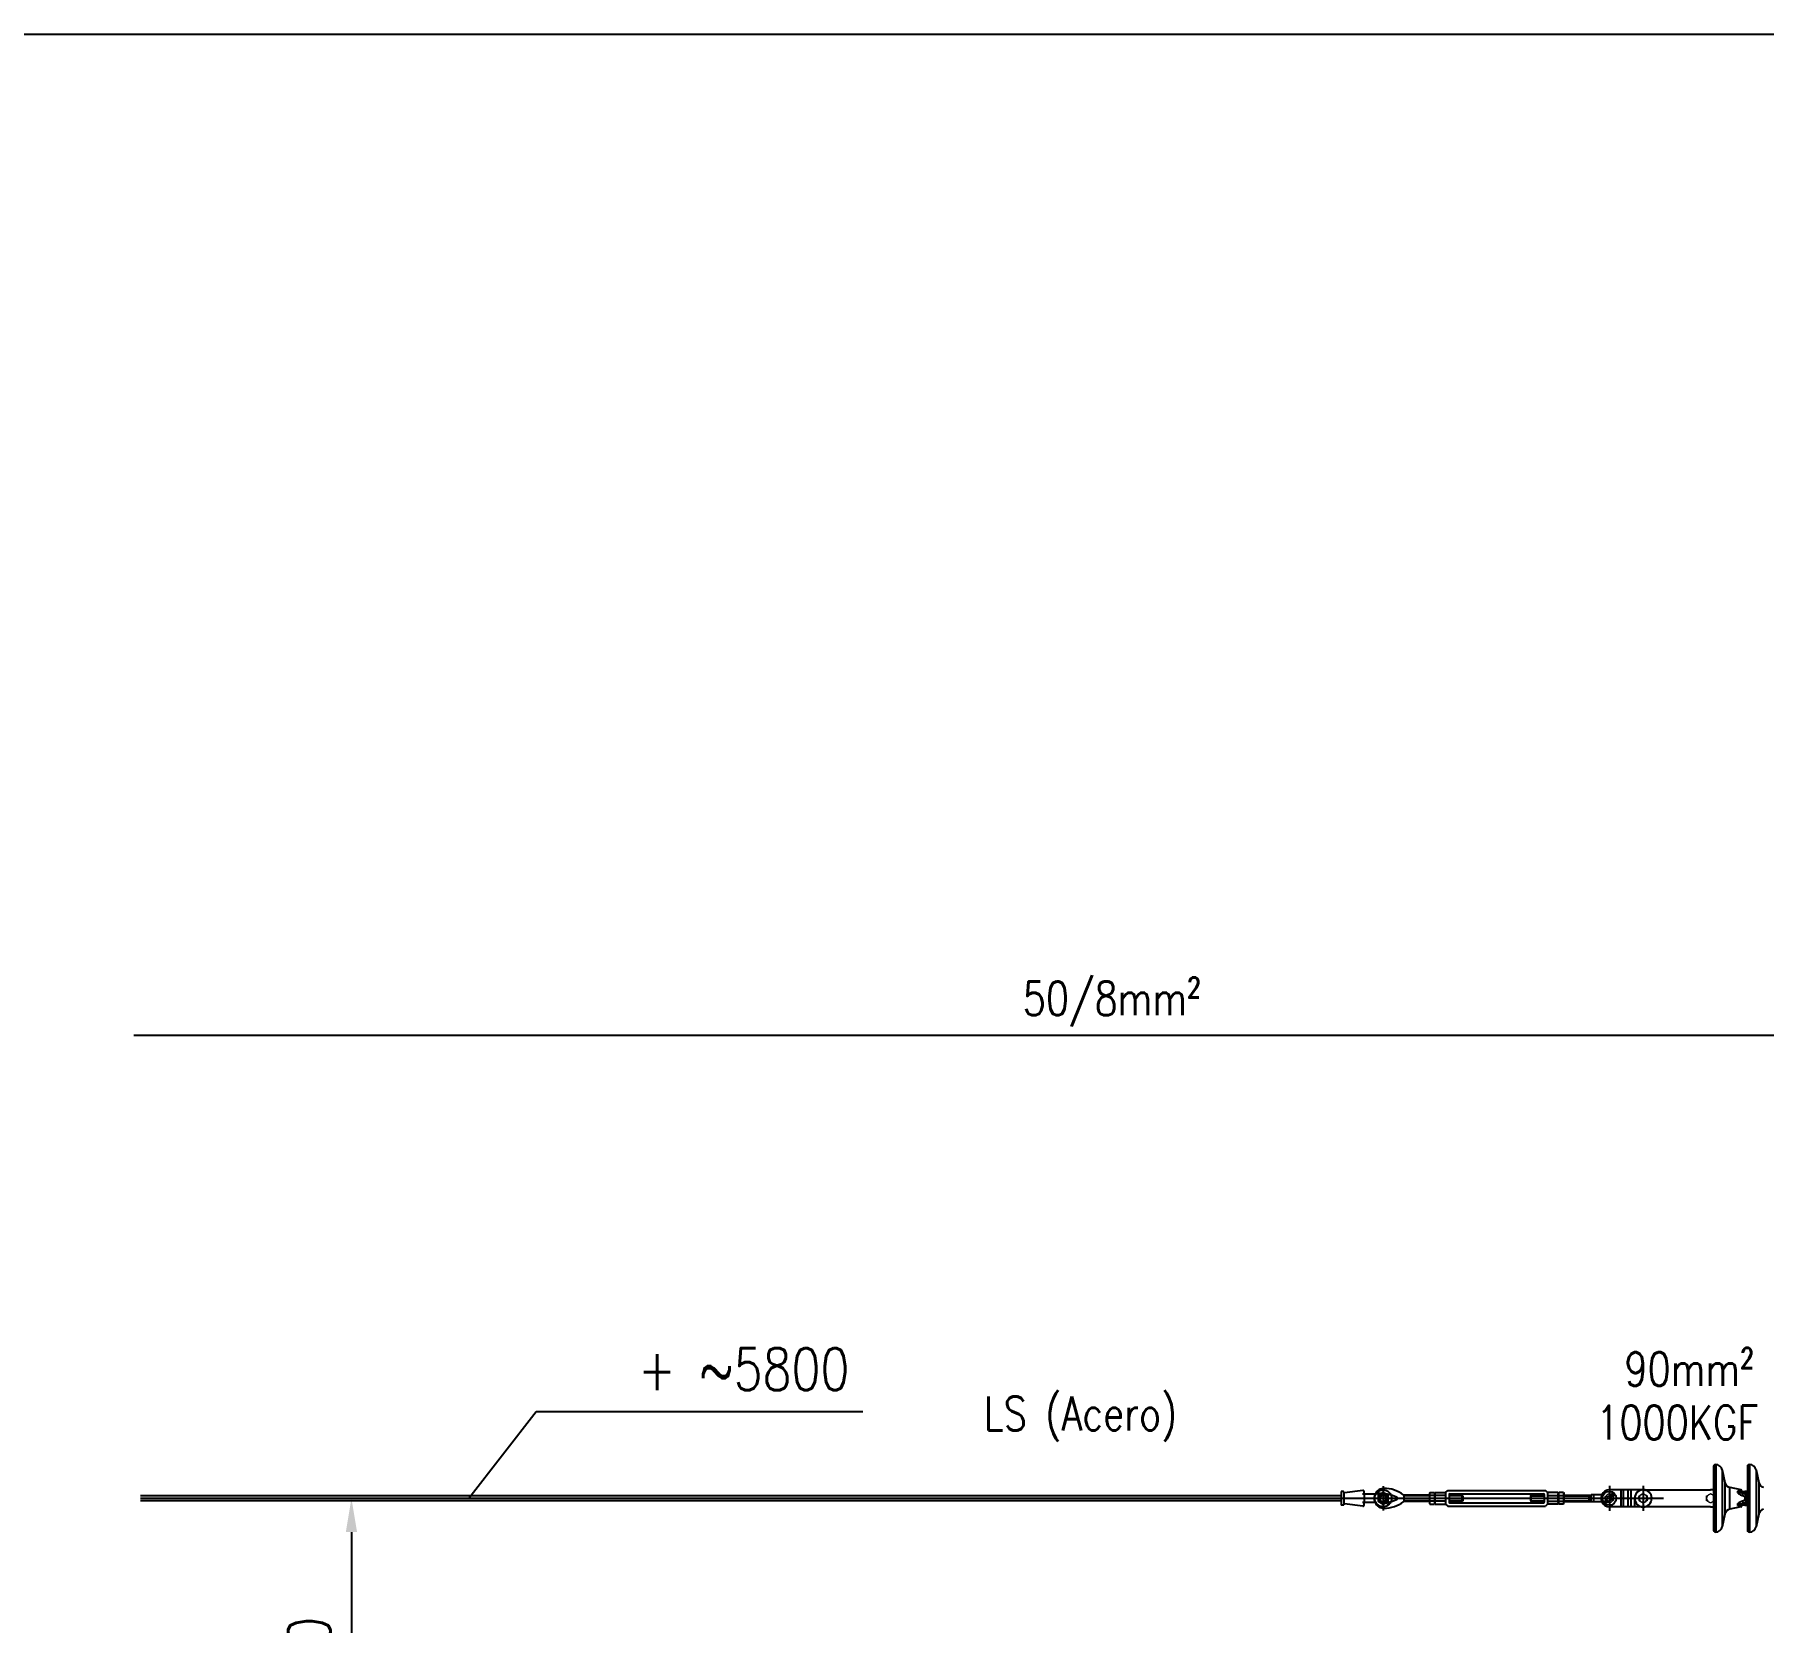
# Model space of a CAD drawing. Header units: millimetres. Extents: x -37020 to 35906, y -101 to 52234.
# Drawn here: x -57.44 to -52.32, y 399.59 to 404.3 of the extents above; entities that cross this region are included whole.
import ezdxf

# ---------------------------------------------------------------- set-up
doc = ezdxf.new("R2010")
doc.units = ezdxf.units.MM
doc.header["$PDMODE"] = 35
doc.header["$PDSIZE"] = 1
for name, pattern in [('CENTER', [50.8, 31.75, -6.35, 6.35, -6.35]), ('CENTER2', [28.575, 19.05, -3.175, 3.175, -3.175]), ('HIDDEN', [9.525, 6.35, -3.175])]:
    doc.linetypes.add(name, pattern=pattern)
for name, color, linetype in [('0_EJES', 1, 'CENTER2'), ('Catenaria', 2, 'Continuous'), ('GE-Cotas', 1, 'Continuous'), ('M0_EQUIPOS', 2, 'Continuous'), ('M2_PLBULONES', 2, 'Continuous'), ('M_DIM', 1, 'Continuous')]:
    doc.layers.add(name, color=color, linetype=linetype)
doc.styles.add('Romans', font='romans.shx', dxfattribs={"width": 0.8})
doc.styles.add('STYLE-MSF', font='simplex.shx', dxfattribs={"width": 0.8})
doc.dimstyles.new('COTAS GENERAL', dxfattribs={"dimscale": 0.1, "dimtxt": 2.5, "dimasz": 2.5, "dimexe": 1, "dimexo": 1, "dimgap": 1.25, "dimtad": 1, "dimzin": 1, "dimdsep": 46, "dimtxsty": 'Romans', "dimcen": 1, "dimclrd": 2, "dimclre": 1, "dimclrt": 3, "dimaunit": 1, "dimadec": 3, "dimazin": 0, "dimtfac": 1, "dimtix": 1, "dimtmove": 0, "dimatfit": 0, "dimfxl": 1, "dimtolj": 1, "dimarcsym": 0})

# ---------------------------------------------------------------- blocks, each defined once
blk = doc.blocks.new('*D316')
at = {"layer": 'Defpoints', "color": 0, "transparency": 16777216}
for p in [(-56.6039, 399.9619), (-56.6078, 399.0021), (-56.5009, 399.0021)]:
    blk.add_point(p, dxfattribs=at)
at = {"layer": 'GE-Cotas', "color": 1, "lineweight": -2, "transparency": 16777216}
for p, q in [((-56.5539, 399.9619), (-56.4509, 399.9619)), ((-56.5578, 399.0021), (-56.4509, 399.0021))]:
    blk.add_line(p, q, dxfattribs=at)
at = {"layer": 'GE-Cotas', "color": 2, "lineweight": -2, "transparency": 16777216}
blk.add_line((-56.5009, 399.8619), (-56.5009, 399.1021), dxfattribs=at)
at = {"layer": 'GE-Cotas', "color": 2, "transparency": 16777216}
for points in [[(-56.4842, 399.8619), (-56.5175, 399.8619), (-56.5009, 399.9619)], [(-56.5175, 399.1021), (-56.4842, 399.1021), (-56.5009, 399.0021)]]:
    blk.add_solid(points, dxfattribs=at)
at = {"layer": 'GE-Cotas', "color": 3, "linetype": 'Continuous', "transparency": 16777216, "insert": (-56.6259, 399.482), "char_height": 0.125, "attachment_point": 5, "rotation": 90, "style": 'Romans'}
blk.add_mtext('\\A1;960', dxfattribs=at)
blk = doc.blocks.new('*D317')
at = {"layer": 'Defpoints', "color": 0, "transparency": 16777216}
for p in [(-55.7534, 400.2194), (-56.8151, 399.9619), (-51.2936, 394.1621)]:
    blk.add_point(p, dxfattribs=at)
at = {"layer": 'GE-Cotas', "color": 1, "lineweight": -2, "transparency": 16777216}
for p, q in [((-56.1534, 399.9619), (-55.9534, 400.2194)), ((-55.9534, 400.2194), (-54.9858, 400.2194)), ((-56.7651, 399.9619), (-56.1534, 399.9619))]:
    blk.add_line(p, q, dxfattribs=at)
at = {"layer": 'GE-Cotas', "color": 3, "linetype": 'Continuous', "transparency": 16777216, "insert": (-55.3384, 400.3444), "char_height": 0.125, "attachment_point": 5, "style": 'Romans'}
blk.add_mtext('\\A1;{\\Fsimplex|c0;+ ~}5800', dxfattribs=at)

msp = doc.modelspace()

# ---------------------------------------------------------------- linework, layer by layer
at = {"color": 4}
msp.add_line((-52.1002, 401.3322), (-57.1451, 401.3322), dxfattribs=at)
at = {"color": 1}
msp.add_circle((-53.444, 399.9619), 3.637978807091713e-15, dxfattribs=at)
at = {"layer": '0_EJES', "color": 1, "linetype": 'CENTER'}
for p, q in [((-53.444, 399.9983), (-53.444, 399.9255)), ((-52.774, 399.9992), (-52.774, 399.9245)), ((-52.674, 399.9992), (-52.674, 399.9245))]:
    msp.add_line(p, q, dxfattribs=at)
at = {"layer": '0_EJES', "linetype": 'CENTER'}
msp.add_line((-57.1257, 399.9619), (-52.6135, 399.9619), dxfattribs=at)
at = {"layer": 'Catenaria', "color": 210}
msp.add_lwpolyline([(-63.6014, 404.2969), (-63.6014, 389.974), (-40.7526, 389.974), (-40.7526, 404.2969)], close=True, dxfattribs=at)
at = {"layer": 'M0_EQUIPOS', "color": 1}
for p, q in [((-52.4599, 400.0619), (-52.459, 400.0619)), ((-52.459, 400.0619), (-52.459, 399.8619)), ((-52.4394, 400.046), (-52.4314, 400.0083)), ((-52.4394, 400.046), (-52.4394, 399.8777)), ((-52.3599, 400.0619), (-52.359, 400.0619)), ((-52.359, 400.0619), (-52.359, 399.8619)), ((-52.3394, 400.046), (-52.3314, 400.0083)), ((-52.3394, 400.046), (-52.3394, 399.8777)), ((-52.7398, 399.9873), (-52.7732, 399.9873)), ((-52.7334, 399.9873), (-52.7398, 399.9873)), ((-52.7398, 399.9873), (-52.7398, 399.9365)), ((-52.7193, 399.9873), (-52.7334, 399.9873)), ((-52.7334, 399.9873), (-52.7334, 399.9365)), ((-52.7103, 399.9873), (-52.7193, 399.9873)), ((-52.7193, 399.9873), (-52.7193, 399.9365)), ((-52.7103, 399.9873), (-52.7103, 399.9365)), ((-52.674, 399.9873), (-52.7103, 399.9873)), ((-52.6736, 399.9873), (-52.4744, 399.9873)), ((-52.4314, 400.0083), (-52.4314, 399.9154)), ((-52.4175, 399.9944), (-52.3849, 399.9875)), ((-52.4175, 399.9293), (-52.4175, 399.9944)), ((-52.3849, 399.9875), (-52.3849, 399.9869)), ((-52.3314, 400.0083), (-52.3314, 399.9154)), ((-53.569, 399.9819), (-53.569, 399.9419)), ((-53.562, 399.9819), (-53.569, 399.9819)), ((-53.562, 399.9419), (-53.569, 399.9419)), ((-53.561, 399.9809), (-53.561, 399.9429)), ((-53.5044, 399.9854), (-53.5588, 399.9779)), ((-53.5044, 399.9383), (-53.5588, 399.9459)), ((-53.4683, 399.9744), (-53.5049, 399.9744)), ((-53.4683, 399.9494), (-53.5049, 399.9494)), ((-53.5009, 399.9744), (-53.5009, 399.9825)), ((-53.5009, 399.9413), (-53.5009, 399.9494)), ((-53.307, 399.9714), (-53.383, 399.9714)), ((-53.383, 399.9714), (-53.383, 399.9523)), ((-53.307, 399.9694), (-53.383, 399.9694)), ((-53.307, 399.9543), (-53.383, 399.9543)), ((-53.307, 399.9523), (-53.383, 399.9523)), ((-53.2897, 399.9789), (-53.291, 399.9766)), ((-53.291, 399.9471), (-53.2897, 399.9448)), ((-53.2897, 399.9789), (-53.259, 399.9789)), ((-53.259, 399.9704), (-53.2897, 399.9704)), ((-53.259, 399.9533), (-53.2897, 399.9533)), ((-53.2897, 399.9448), (-53.259, 399.9448)), ((-53.259, 399.9789), (-53.253, 399.9849)), ((-53.259, 399.9789), (-53.259, 399.9448)), ((-53.259, 399.9448), (-53.253, 399.9389)), ((-53.253, 399.9849), (-52.9629, 399.9849)), ((-53.253, 399.9389), (-52.9629, 399.9389)), ((-53.249, 399.9729), (-53.249, 399.9509)), ((-53.2105, 399.9714), (-53.249, 399.9714)), ((-53.2085, 399.9694), (-53.249, 399.9694)), ((-53.2085, 399.9543), (-53.249, 399.9543)), ((-53.2105, 399.9523), (-53.249, 399.9523)), ((-53.247, 399.9749), (-52.969, 399.9749)), ((-53.247, 399.9489), (-52.969, 399.9489)), ((-53.2085, 399.9694), (-53.2105, 399.9714)), ((-53.2105, 399.9523), (-53.2105, 399.9714)), ((-53.2085, 399.9543), (-53.2105, 399.9523)), ((-53.2085, 399.9694), (-53.2085, 399.9543)), ((-53.0075, 399.9694), (-53.0055, 399.9714)), ((-53.0075, 399.9694), (-53.0075, 399.9543)), ((-53.0075, 399.9694), (-52.967, 399.9694)), ((-53.0075, 399.9543), (-53.0055, 399.9523)), ((-53.0075, 399.9543), (-52.967, 399.9543)), ((-53.0055, 399.9523), (-53.0055, 399.9714)), ((-53.0055, 399.9714), (-52.967, 399.9714)), ((-53.0055, 399.9523), (-52.967, 399.9523)), ((-52.967, 399.9729), (-52.967, 399.9509)), ((-52.957, 399.9789), (-52.9629, 399.9849)), ((-52.957, 399.9448), (-52.9629, 399.9389)), ((-52.957, 399.9789), (-52.957, 399.9448)), ((-52.9263, 399.9789), (-52.957, 399.9789)), ((-52.957, 399.9704), (-52.9263, 399.9704)), ((-52.957, 399.9533), (-52.9263, 399.9533)), ((-52.9263, 399.9448), (-52.957, 399.9448)), ((-52.9263, 399.9789), (-52.925, 399.9766)), ((-52.925, 399.9471), (-52.9263, 399.9448)), ((-52.909, 399.9714), (-52.828, 399.9714)), ((-52.909, 399.9694), (-52.835, 399.9694)), ((-52.909, 399.9543), (-52.835, 399.9543)), ((-52.909, 399.9523), (-52.828, 399.9523)), ((-52.835, 399.9714), (-52.835, 399.9523)), ((-52.828, 399.9513), (-52.828, 399.9724)), ((-52.7965, 399.9724), (-52.828, 399.9724)), ((-52.7965, 399.9513), (-52.828, 399.9513)), ((-52.7398, 399.9365), (-52.7732, 399.9365)), ((-52.7334, 399.9365), (-52.7398, 399.9365)), ((-52.7193, 399.9365), (-52.7334, 399.9365)), ((-52.7103, 399.9365), (-52.7193, 399.9365)), ((-52.674, 399.9365), (-52.7103, 399.9365)), ((-52.4744, 399.9365), (-52.6736, 399.9365)), ((-52.3849, 399.9362), (-52.4175, 399.9293)), ((-52.3849, 399.9369), (-52.3849, 399.9362)), ((-52.3766, 399.9769), (-52.364, 399.9769)), ((-52.364, 399.9469), (-52.3766, 399.9469)), ((-52.3757, 399.9821), (-52.3735, 399.982)), ((-52.3757, 399.9821), (-52.3735, 399.982)), ((-52.3757, 399.9821), (-52.3757, 399.982)), ((-52.3757, 399.982), (-52.3735, 399.982)), ((-52.3735, 399.9418), (-52.3757, 399.9417)), ((-52.3757, 399.9417), (-52.3757, 399.9417)), ((-52.3735, 399.982), (-52.3727, 399.9819)), ((-52.3735, 399.982), (-52.3692, 399.9819)), ((-52.3735, 399.982), (-52.3735, 399.982)), ((-52.3692, 399.9419), (-52.3735, 399.9418)), ((-52.3735, 399.9418), (-52.3735, 399.9418)), ((-52.364, 399.9819), (-52.3727, 399.9819)), ((-52.3727, 399.9419), (-52.364, 399.9419)), ((-52.3726, 399.9672), (-52.3726, 399.9565)), ((-52.4314, 399.9154), (-52.4394, 399.8777)), ((-52.3314, 399.9154), (-52.3394, 399.8777)), ((-52.459, 399.8619), (-52.4599, 399.8619)), ((-52.359, 399.8619), (-52.3599, 399.8619))]:
    msp.add_line(p, q, dxfattribs=at)
at = {"layer": 'M0_EQUIPOS', "color": 160}
for p, q in [((-53.569, 399.9694), (-57.1257, 399.9694)), ((-53.569, 399.9544), (-57.1257, 399.9544))]:
    msp.add_line(p, q, dxfattribs=at)
at = {"layer": 'M0_EQUIPOS', "color": 1, "linetype": 'HIDDEN'}
for p, q in [((-53.499, 399.9494), (-53.499, 399.9744)), ((-52.82, 399.9513), (-52.82, 399.9724)), ((-52.699, 399.9365), (-52.699, 399.9619))]:
    msp.add_line(p, q, dxfattribs=at)
at = {"layer": 'M0_EQUIPOS', "color": 1, "flags": 128}
for points in [[(-52.3803, 399.9706), (-52.3799, 399.9714), (-52.3794, 399.9721), (-52.379, 399.9729), (-52.3785, 399.9737), (-52.378, 399.9745), (-52.3775, 399.9753), (-52.3771, 399.9761), (-52.3766, 399.9769)], [(-52.3803, 399.9531), (-52.3799, 399.9524), (-52.3794, 399.9516), (-52.379, 399.9508), (-52.3785, 399.9501), (-52.378, 399.9493), (-52.3775, 399.9485), (-52.3771, 399.9477), (-52.3766, 399.9469)], [(-52.3726, 399.9672), (-52.3721, 399.9677), (-52.3717, 399.9682), (-52.3712, 399.9687), (-52.3707, 399.9692), (-52.3703, 399.9697), (-52.3698, 399.9702), (-52.3693, 399.9708), (-52.3688, 399.9713)], [(-52.3726, 399.9565), (-52.3721, 399.956), (-52.3717, 399.9555), (-52.3712, 399.955), (-52.3707, 399.9545), (-52.3703, 399.954), (-52.3698, 399.9535), (-52.3693, 399.953), (-52.3688, 399.9525)]]:
    msp.add_lwpolyline(points, dxfattribs=at)
at = {"layer": 'M0_EQUIPOS', "color": 1}
for centre, radius in [((-53.444, 399.9619), 0.025), ((-52.774, 399.9619), 0.0205)]:
    msp.add_circle(centre, radius, dxfattribs=at)
for centre, radius, start, end in [((-52.459, 400.0419), 0.02, 11.9868, 90), ((-52.359, 400.0419), 0.02, 11.9868, 90), ((-53.4415, 399.9619), 0.0295, 88.6705, 154.9245), ((-53.4412, 399.8967), 0.0946, 52.09, 90.5101), ((-52.7732, 399.9619), 0.0254, 90, 155.5204), ((-52.6736, 399.9619), 0.0254, 90, 270), ((-52.674, 399.9619), 0.0254, 270, 90), ((-52.4744, 399.9619), 0.0254, 65.7291, 90), ((-52.4138, 400.012), 0.018, 191.9868, 257.9844), ((-52.386, 399.9826), 0.005, 11.5672, 77.9844), ((-52.3859, 399.982), 0.00497, 22.8525, 78.5414), ((-52.3138, 400.012), 0.018, 191.9868, 257.9844), ((-53.562, 399.9809), 0.001, 360, 90), ((-53.562, 399.9429), 0.001, 270, 360), ((-53.559, 399.9799), 0.002, 180, 275.5), ((-53.559, 399.9439), 0.002, 84.5, 180), ((-53.5039, 399.9825), 0.003, 360, 97.8889), ((-53.5039, 399.9413), 0.003, 262.111, 360), ((-53.4683, 399.9794), 0.005, 270, 324.3146), ((-53.4683, 399.9444), 0.005, 35.6853, 90), ((-53.4415, 399.9619), 0.0295, 205.0696, 271.3295), ((-53.4412, 400.027), 0.0946, 269.4899, 307.91), ((-53.4412, 399.8967), 0.0776, 60.1085, 74.9213), ((-53.4412, 400.027), 0.0776, 285.0785, 299.8915), ((-53.4037, 399.9619), 0.0025, 299.8915, 60.1085), ((-53.2834, 399.9747), 0.00755, 145.6158, 214.3842), ((-53.2628, 399.9619), 0.0282, 162.412, 197.588), ((-53.2834, 399.9491), 0.00755, 145.6158, 214.3842), ((-53.247, 399.9729), 0.002, 90, 180), ((-53.247, 399.9509), 0.002, 180, 270), ((-52.969, 399.9729), 0.002, 0, 90), ((-52.969, 399.9509), 0.002, 270, 0), ((-52.9325, 399.9747), 0.00755, 325.6158, 34.3842), ((-52.9532, 399.9619), 0.0282, 342.412, 17.588), ((-52.9325, 399.9491), 0.00755, 325.6158, 34.3842), ((-52.7965, 399.9824), 0.01, 270, 317.7048), ((-52.7965, 399.9413), 0.01, 42.2953, 90), ((-52.7732, 399.9619), 0.0254, 204.4797, 270), ((-52.4744, 399.9619), 0.0254, 270, 294.3498), ((-52.386, 399.9411), 0.005, 282.0156, 347.6619), ((-52.3859, 399.9417), 0.00497, 281.4487, 337.725), ((-52.383, 399.9809), 0.00318, 43.5242, 96.9821), ((-52.383, 399.9428), 0.00318, 262.9549, 316.4568), ((-52.3727, 399.9858), 0.00395, 257.8945, 270.1283), ((-52.3727, 399.9378), 0.0041, 90.0984, 101.8788), ((-52.3775, 399.9619), 0.00724, 312.5625, 47.4375), ((-52.3775, 399.9619), 0.0128, 312.5625, 47.4375), ((-52.4138, 399.9117), 0.018, 102.0156, 168.0132), ((-52.3138, 399.9117), 0.018, 102.0156, 168.0132), ((-52.459, 399.8819), 0.02, 270, 348.0132), ((-52.359, 399.8819), 0.02, 270, 348.0132)]:
    msp.add_arc(centre, radius, start, end, dxfattribs=at)
at = {"layer": 'M0_EQUIPOS', "color": 1, "linetype": 'HIDDEN'}
for centre, radius, start, end in [((-52.674, 399.9619), 0.025, 33.845, 180), ((-53.4415, 399.9619), 0.0295, 154.9245, 204.9499), ((-53.4415, 399.9619), 0.0125, 88.6705, 271.3295), ((-53.4412, 399.8967), 0.0776, 74.9213, 90.5101), ((-53.4412, 400.027), 0.0776, 269.4899, 285.0785), ((-52.7732, 399.9619), 0.0254, 155.5204, 204.4871)]:
    msp.add_arc(centre, radius, start, end, dxfattribs=at)
at = {"layer": 'M0_EQUIPOS', "color": 1}
for points, knots in [([(-52.464, 400.0579), (-52.4639, 400.0584), (-52.4638, 400.0594), (-52.463, 400.0605), (-52.4622, 400.0612), (-52.4612, 400.0617), (-52.4604, 400.0618), (-52.4599, 400.0619)], [0, 0, 0, 0, 0.225792, 0.480922, 0.614503, 0.747725, 1, 1, 1, 1]), ([(-52.464, 399.8658), (-52.464, 399.8659), (-52.464, 399.866), (-52.464, 399.8668), (-52.464, 399.8678), (-52.464, 399.869), (-52.464, 399.8703), (-52.464, 399.8717), (-52.464, 399.8732), (-52.464, 399.8749), (-52.464, 399.8777), (-52.464, 399.8823), (-52.464, 399.8893), (-52.464, 399.8973), (-52.464, 399.9062), (-52.464, 399.9158), (-52.464, 399.9261), (-52.464, 399.937), (-52.464, 399.9481), (-52.464, 399.9595), (-52.464, 399.9709), (-52.464, 399.9821), (-52.464, 399.9931), (-52.464, 400.0037), (-52.464, 400.0136), (-52.464, 400.0221), (-52.464, 400.0292), (-52.464, 400.035), (-52.464, 400.0401), (-52.464, 400.0438), (-52.464, 400.0464), (-52.464, 400.0482), (-52.464, 400.05), (-52.464, 400.0519), (-52.464, 400.0537), (-52.464, 400.0553), (-52.464, 400.0567), (-52.464, 400.0577), (-52.464, 400.0578), (-52.464, 400.0579)], [0, 0, 0, 0, 0.024016, 0.045698, 0.06504, 0.082041, 0.096699, 0.11173, 0.125156, 0.138769, 0.152574, 0.190147, 0.227898, 0.26563, 0.303377, 0.341131, 0.378865, 0.416606, 0.454362, 0.492102, 0.529836, 0.567591, 0.60534, 0.64307, 0.680819, 0.718572, 0.746883, 0.77519, 0.803453, 0.830291, 0.842957, 0.855124, 0.86929, 0.88744, 0.904839, 0.924797, 0.947314, 0.972383, 1, 1, 1, 1]), ([(-52.4599, 399.9619), (-52.4599, 399.9651), (-52.4599, 399.9717), (-52.4599, 399.9814), (-52.4599, 399.9909), (-52.4599, 400.0002), (-52.4599, 400.0091), (-52.4599, 400.0175), (-52.4599, 400.0254), (-52.4599, 400.0327), (-52.4599, 400.0393), (-52.4599, 400.0451), (-52.4599, 400.0502), (-52.4599, 400.0544), (-52.4599, 400.0577), (-52.4599, 400.0601), (-52.4599, 400.0616), (-52.4599, 400.0618), (-52.4599, 400.0619)], [0, 0, 0, 0, 0.062501, 0.125002, 0.187502, 0.249998, 0.312502, 0.375001, 0.4375, 0.500002, 0.5625, 0.625, 0.687499, 0.75, 0.812501, 0.875, 0.9375, 1, 1, 1, 1]), ([(-52.364, 400.0579), (-52.3639, 400.0584), (-52.3638, 400.0594), (-52.363, 400.0605), (-52.3622, 400.0612), (-52.3612, 400.0617), (-52.3604, 400.0618), (-52.3599, 400.0619)], [0, 0, 0, 0, 0.2258132, 0.4809085, 0.6144932, 0.7477184, 1, 1, 1, 1]), ([(-52.364, 399.8658), (-52.364, 399.8659), (-52.364, 399.866), (-52.364, 399.8668), (-52.364, 399.8678), (-52.364, 399.869), (-52.364, 399.8703), (-52.364, 399.8717), (-52.364, 399.8732), (-52.364, 399.8749), (-52.364, 399.8777), (-52.364, 399.8823), (-52.364, 399.8893), (-52.364, 399.8973), (-52.364, 399.9062), (-52.364, 399.9158), (-52.364, 399.9261), (-52.364, 399.937), (-52.364, 399.9481), (-52.364, 399.9595), (-52.364, 399.9709), (-52.364, 399.9821), (-52.364, 399.9931), (-52.364, 400.0037), (-52.364, 400.0136), (-52.364, 400.0221), (-52.364, 400.0292), (-52.364, 400.035), (-52.364, 400.0401), (-52.364, 400.0438), (-52.364, 400.0464), (-52.364, 400.0482), (-52.364, 400.05), (-52.364, 400.0519), (-52.364, 400.0537), (-52.364, 400.0553), (-52.364, 400.0567), (-52.364, 400.0577), (-52.364, 400.0578), (-52.364, 400.0579)], [0, 0, 0, 0, 0.024016, 0.045698, 0.06504, 0.082041, 0.096699, 0.11173, 0.125156, 0.138769, 0.152574, 0.190147, 0.227898, 0.26563, 0.303377, 0.341131, 0.378865, 0.416606, 0.454362, 0.492102, 0.529836, 0.567591, 0.60534, 0.64307, 0.680819, 0.718572, 0.746883, 0.77519, 0.803453, 0.830291, 0.842957, 0.855124, 0.86929, 0.88744, 0.904839, 0.924797, 0.947314, 0.972383, 1, 1, 1, 1]), ([(-52.3599, 399.9619), (-52.3599, 399.9651), (-52.3599, 399.9717), (-52.3599, 399.9814), (-52.3599, 399.9909), (-52.3599, 400.0002), (-52.3599, 400.0091), (-52.3599, 400.0175), (-52.3599, 400.0254), (-52.3599, 400.0327), (-52.3599, 400.0393), (-52.3599, 400.0451), (-52.3599, 400.0502), (-52.3599, 400.0544), (-52.3599, 400.0577), (-52.3599, 400.0601), (-52.3599, 400.0616), (-52.3599, 400.0618), (-52.3599, 400.0619)], [0, 0, 0, 0, 0.062501, 0.125002, 0.187502, 0.249998, 0.312502, 0.375001, 0.4375, 0.500002, 0.5625, 0.625, 0.687499, 0.75, 0.812501, 0.875, 0.9375, 1, 1, 1, 1]), ([(-52.3849, 399.9869), (-52.3848, 399.9865), (-52.3847, 399.9858), (-52.3838, 399.9846), (-52.3834, 399.9841)], [0, 0, 0, 0, 0.547145, 1, 1, 1, 1]), ([(-52.4599, 399.8619), (-52.4599, 399.862), (-52.4599, 399.8621), (-52.4599, 399.8636), (-52.4599, 399.866), (-52.4599, 399.8693), (-52.4599, 399.8735), (-52.4599, 399.8786), (-52.4599, 399.8844), (-52.4599, 399.891), (-52.4599, 399.8983), (-52.4599, 399.9062), (-52.4599, 399.9147), (-52.4599, 399.9235), (-52.4599, 399.9328), (-52.4599, 399.9423), (-52.4599, 399.9521), (-52.4599, 399.9586), (-52.4599, 399.9619)], [0, 0, 0, 0, 0.0625, 0.125, 0.187501, 0.25, 0.312501, 0.375, 0.4375, 0.500002, 0.5625, 0.624999, 0.687503, 0.750001, 0.812503, 0.874998, 0.937499, 1, 1, 1, 1]), ([(-52.3834, 399.9841), (-52.3848, 399.984), (-52.387, 399.984), (-52.39, 399.9837), (-52.3919, 399.9832), (-52.3933, 399.9826), (-52.3941, 399.9819), (-52.3946, 399.9812), (-52.3947, 399.9804), (-52.3946, 399.9798), (-52.394, 399.9786), (-52.3932, 399.9777), (-52.3917, 399.9764), (-52.3892, 399.9746), (-52.3851, 399.9725), (-52.3819, 399.9713), (-52.3803, 399.9706)], [0, 0, 0, 0, 0.134132, 0.217001, 0.299603, 0.343778, 0.387734, 0.42992, 0.446772, 0.483543, 0.50514, 0.577854, 0.594543, 0.694988, 0.847277, 1, 1, 1, 1]), ([(-52.3803, 399.9531), (-52.3811, 399.9528), (-52.3831, 399.952), (-52.3864, 399.9505), (-52.3895, 399.9488), (-52.3918, 399.9473), (-52.3933, 399.9459), (-52.3944, 399.9446), (-52.3947, 399.9435), (-52.3946, 399.9426), (-52.3943, 399.942), (-52.3936, 399.9414), (-52.3926, 399.9408), (-52.3906, 399.9402), (-52.3875, 399.9397), (-52.3848, 399.9397), (-52.3834, 399.9397)], [0, 0, 0, 0, 0.069456, 0.196228, 0.322706, 0.383476, 0.443991, 0.506118, 0.543535, 0.566287, 0.610444, 0.628789, 0.683455, 0.738435, 0.859934, 1, 1, 1, 1]), ([(-52.3766, 399.9769), (-52.3782, 399.9771), (-52.3815, 399.9775), (-52.3857, 399.9783), (-52.3885, 399.979), (-52.3899, 399.9794), (-52.3905, 399.9797), (-52.3908, 399.9799), (-52.3909, 399.9801), (-52.3909, 399.9802), (-52.3909, 399.9804), (-52.3907, 399.9805), (-52.3901, 399.9809), (-52.3884, 399.9812), (-52.3855, 399.9815), (-52.38, 399.9818), (-52.3758, 399.9819), (-52.3727, 399.9819)], [0, 0, 0, 0, 0.146869, 0.294047, 0.367546, 0.404337, 0.422765, 0.430639, 0.438584, 0.443369, 0.448145, 0.454936, 0.4677, 0.512514, 0.620095, 0.72887, 1, 1, 1, 1]), ([(-52.3727, 399.9419), (-52.376, 399.9419), (-52.381, 399.9419), (-52.3867, 399.9423), (-52.3893, 399.9427), (-52.3904, 399.943), (-52.3907, 399.9432), (-52.3909, 399.9434), (-52.3909, 399.9435), (-52.3909, 399.9437), (-52.3907, 399.9439), (-52.3901, 399.9443), (-52.3884, 399.9448), (-52.3858, 399.9454), (-52.3817, 399.9462), (-52.3786, 399.9466), (-52.3766, 399.9469)], [0, 0, 0, 0, 0.293823, 0.440804, 0.514437, 0.530742, 0.547208, 0.552648, 0.558166, 0.563004, 0.569966, 0.583327, 0.63138, 0.726335, 0.822151, 1, 1, 1, 1]), ([(-52.3834, 399.9397), (-52.3838, 399.9391), (-52.3847, 399.9379), (-52.3848, 399.9372), (-52.3849, 399.9369)], [0, 0, 0, 0, 0.452887, 1, 1, 1, 1]), ([(-52.3834, 399.9841), (-52.3831, 399.9837), (-52.3823, 399.9831), (-52.3804, 399.9824), (-52.3782, 399.9821), (-52.3765, 399.9821), (-52.3757, 399.982)], [0, 0, 0, 0, 0.2300162, 0.4607329, 0.7365637, 1, 1, 1, 1]), ([(-52.3757, 399.9417), (-52.3767, 399.9417), (-52.3785, 399.9416), (-52.3809, 399.9412), (-52.3826, 399.9405), (-52.3832, 399.9399), (-52.3834, 399.9397)], [0, 0, 0, 0, 0.326799, 0.58344, 0.841924, 1, 1, 1, 1]), ([(-52.3814, 399.9839), (-52.3814, 399.9839), (-52.3814, 399.984), (-52.3813, 399.9838), (-52.3811, 399.9835), (-52.3808, 399.9832), (-52.3807, 399.9831)], [0, 0, 0, 0, 0.072029, 0.366049, 0.713172, 1, 1, 1, 1]), ([(-52.3807, 399.9406), (-52.3809, 399.9405), (-52.3811, 399.9402), (-52.3814, 399.9399), (-52.3814, 399.9398), (-52.3814, 399.9398)], [0, 0, 0, 0, 0.376712, 0.729254, 1, 1, 1, 1]), ([(-52.3807, 399.9831), (-52.3807, 399.9831), (-52.3806, 399.983), (-52.3804, 399.9828), (-52.3799, 399.9826), (-52.3792, 399.9824), (-52.3781, 399.9823), (-52.377, 399.9821), (-52.3761, 399.9821), (-52.3757, 399.9821)], [0, 0, 0, 0, 0.157037, 0.29241, 0.409975, 0.539982, 0.685554, 0.845059, 1, 1, 1, 1]), ([(-52.3757, 399.9417), (-52.3758, 399.9417), (-52.3763, 399.9416), (-52.3773, 399.9416), (-52.3785, 399.9414), (-52.3794, 399.9412), (-52.3801, 399.941), (-52.3805, 399.9408), (-52.3807, 399.9407), (-52.3807, 399.9407), (-52.3807, 399.9406)], [0, 0, 0, 0, 0.025908, 0.202339, 0.354379, 0.500131, 0.636129, 0.761285, 0.894589, 1, 1, 1, 1]), ([(-52.3803, 399.9706), (-52.379, 399.9701), (-52.3764, 399.9691), (-52.3739, 399.9678), (-52.3726, 399.9672)], [0, 0, 0, 0, 0.499236, 1, 1, 1, 1]), ([(-52.3726, 399.9565), (-52.3739, 399.9559), (-52.3764, 399.9546), (-52.379, 399.9536), (-52.3803, 399.9531)], [0, 0, 0, 0, 0.498769, 1, 1, 1, 1]), ([(-52.3688, 399.9713), (-52.3701, 399.9723), (-52.3725, 399.9744), (-52.3752, 399.976), (-52.3766, 399.9769)], [0, 0, 0, 0, 0.497098, 1, 1, 1, 1]), ([(-52.3766, 399.9469), (-52.3752, 399.9477), (-52.3725, 399.9494), (-52.3701, 399.9514), (-52.3688, 399.9525)], [0, 0, 0, 0, 0.497897, 1, 1, 1, 1]), ([(-52.3735, 399.9418), (-52.3741, 399.9417), (-52.3748, 399.9417), (-52.3755, 399.9417), (-52.3757, 399.9417)], [0, 0, 0, 0, 0.700487, 1, 1, 1, 1]), ([(-52.3692, 399.9419), (-52.3695, 399.9419), (-52.371, 399.9419), (-52.3725, 399.9418), (-52.3735, 399.9417)], [0, 0, 0, 0, 0.255946, 1, 1, 1, 1]), ([(-52.3599, 399.8619), (-52.3599, 399.862), (-52.3599, 399.8621), (-52.3599, 399.8636), (-52.3599, 399.866), (-52.3599, 399.8693), (-52.3599, 399.8735), (-52.3599, 399.8786), (-52.3599, 399.8844), (-52.3599, 399.891), (-52.3599, 399.8983), (-52.3599, 399.9062), (-52.3599, 399.9147), (-52.3599, 399.9235), (-52.3599, 399.9328), (-52.3599, 399.9423), (-52.3599, 399.9521), (-52.3599, 399.9586), (-52.3599, 399.9619)], [0, 0, 0, 0, 0.0625, 0.125, 0.187501, 0.25, 0.312501, 0.375, 0.4375, 0.500002, 0.5625, 0.624999, 0.687503, 0.750001, 0.812503, 0.874998, 0.937499, 1, 1, 1, 1]), ([(-52.4599, 399.8619), (-52.4604, 399.8619), (-52.4612, 399.862), (-52.4622, 399.8625), (-52.463, 399.8633), (-52.4638, 399.8644), (-52.4639, 399.8654), (-52.464, 399.8658)], [0, 0, 0, 0, 0.252306, 0.385472, 0.519168, 0.774329, 1, 1, 1, 1]), ([(-52.3599, 399.8619), (-52.3604, 399.8619), (-52.3612, 399.862), (-52.3622, 399.8625), (-52.363, 399.8633), (-52.3638, 399.8644), (-52.3639, 399.8654), (-52.364, 399.8658)], [0, 0, 0, 0, 0.252313, 0.385482, 0.519181, 0.774308, 1, 1, 1, 1])]:
    msp.add_open_spline(points, degree=3, knots=knots, dxfattribs=at)
at = {"layer": 'M2_PLBULONES', "color": 1, "linetype": 'Continuous'}
for p, q in [((-53.437, 399.9521), (-53.4377, 399.9528)), ((-53.4355, 399.9534), (-53.4362, 399.9541)), ((-53.4342, 399.9549), (-53.4349, 399.9556)), ((-53.4312, 399.9457), (-53.4331, 399.9451)), ((-53.425, 399.9495), (-53.4254, 399.9476)), ((-52.7909, 399.9516), (-52.7904, 399.9496)), ((-52.7847, 399.9478), (-52.7828, 399.9472))]:
    msp.add_line(p, q, dxfattribs=at)
at = {"layer": 'M2_PLBULONES', "color": 1}
for p, q in [((-53.3057, 399.9789), (-53.307, 399.9766)), ((-53.307, 399.9766), (-53.307, 399.9491)), ((-53.3057, 399.9789), (-53.2923, 399.9789)), ((-53.2923, 399.9704), (-53.3057, 399.9704)), ((-53.2923, 399.9533), (-53.3057, 399.9533)), ((-53.3057, 399.9448), (-53.2923, 399.9448)), ((-53.2923, 399.9789), (-53.291, 399.9766)), ((-53.291, 399.9471), (-53.2923, 399.9448)), ((-53.291, 399.9766), (-53.291, 399.9471)), ((-52.9237, 399.9789), (-52.925, 399.9766)), ((-52.925, 399.9766), (-52.925, 399.9471)), ((-52.925, 399.9471), (-52.9237, 399.9448)), ((-52.9103, 399.9789), (-52.9237, 399.9789)), ((-52.9237, 399.9704), (-52.9103, 399.9704)), ((-52.9237, 399.9533), (-52.9103, 399.9533)), ((-52.9103, 399.9448), (-52.9237, 399.9448)), ((-52.9103, 399.9789), (-52.909, 399.9766)), ((-52.909, 399.9766), (-52.909, 399.9491))]:
    msp.add_line(p, q, dxfattribs=at)
at = {"layer": 'M2_PLBULONES', "color": 1, "linetype": 'Continuous'}
for points in [[(-53.4584, 399.9706), (-53.4587, 399.9704), (-53.4587, 399.9533), (-53.444, 399.9448), (-53.4353, 399.9498)], [(-53.4311, 399.9522), (-53.4292, 399.9533), (-53.4292, 399.9704), (-53.444, 399.9789), (-53.4516, 399.9745)], [(-53.4336, 399.9508), (-53.433, 399.9511)]]:
    msp.add_lwpolyline(points, dxfattribs=at)
msp.add_circle((-53.444, 399.9619), 0.01, dxfattribs=at)
at = {"layer": 'M2_PLBULONES', "color": 1, "linetype": 'Continuous', "lineweight": 15}
msp.add_circle((-52.774, 399.9619), 0.008, dxfattribs=at)
at = {"layer": 'M2_PLBULONES', "color": 1, "linetype": 'Continuous'}
for centre, radius, start, end in [((-53.4555, 399.9734), 0.004, 6.0576, 263.9424), ((-53.444, 399.9619), 0.0148, 148.7005, 305.822), ((-53.4555, 399.9734), 0.002, 6.0576, 263.9424), ((-53.4564, 399.9644), 0.005, 47.1009, 83.9424), ((-53.4564, 399.9644), 0.007, 48.0073, 83.9424), ((-53.4465, 399.9743), 0.007, 186.0576, 221.9927), ((-53.444, 399.9619), 0.00875, 270, 180), ((-53.444, 399.9619), 0.0148, 323.1463, 121.3012), ((-53.4465, 399.9743), 0.005, 186.0576, 222.8996), ((-53.4505, 399.9399), 0.0182, 16.6781, 41.994), ((-53.4505, 399.9399), 0.0202, 16.6781, 41.994), ((-53.4208, 399.9672), 0.0202, 223.006, 256.5983), ((-53.4208, 399.9672), 0.0182, 222.5022, 256.5829), ((-53.444, 399.9619), 0.0148, 313.6315, 315.3774), ((-52.7951, 399.9693), 0.0182, 283.4171, 321.1948), ((-52.7951, 399.9693), 0.0202, 283.4017, 319.8363), ((-52.7653, 399.942), 0.0202, 135.1681, 163.3219), ((-52.7653, 399.942), 0.0182, 134.407, 163.3219), ((-52.7728, 399.9729), 0.005, 304.5335, 353.9424), ((-52.7728, 399.9729), 0.007, 309.8134, 353.9424), ((-52.7629, 399.963), 0.007, 96.0576, 140.1867), ((-52.7639, 399.972), 0.004, 276.0576, 173.9424), ((-52.7629, 399.963), 0.005, 96.0576, 145.4774), ((-52.7639, 399.972), 0.002, 276.0576, 173.9424)]:
    msp.add_arc(centre, radius, start, end, dxfattribs=at)
at = {"layer": 'M2_PLBULONES', "color": 1}
for centre, radius, start, end in [((-53.2994, 399.9747), 0.00755, 145.6158, 214.3842), ((-53.2788, 399.9619), 0.0282, 162.412, 197.588), ((-53.2994, 399.9491), 0.00755, 145.6158, 214.3842), ((-53.2985, 399.9747), 0.00755, 325.6158, 34.3842), ((-53.3192, 399.9619), 0.0282, 342.412, 17.588), ((-53.2985, 399.9491), 0.00755, 325.6158, 34.3842), ((-52.9174, 399.9747), 0.00755, 145.6158, 214.3842), ((-52.8968, 399.9619), 0.0282, 162.412, 197.588), ((-52.9174, 399.9491), 0.00755, 145.6158, 214.3842), ((-52.9165, 399.9747), 0.00755, 325.6158, 34.3842), ((-52.9372, 399.9619), 0.0282, 342.412, 17.588), ((-52.9165, 399.9491), 0.00755, 325.6158, 34.3842)]:
    msp.add_arc(centre, radius, start, end, dxfattribs=at)
at = {"layer": 'M2_PLBULONES', "color": 1, "linetype": 'Continuous', "lineweight": 15}
for centre, radius, start, end in [((-52.774, 399.9619), 0.012, 129.1956, 189.1956), ((-52.774, 399.9619), 0.012, 189.1956, 214.8847), ((-52.774, 399.9619), 0.012, 224.4425, 226.8385), ((-52.774, 399.9619), 0.012, 69.1956, 129.1956), ((-52.774, 399.9619), 0.007, 270, 180), ((-52.774, 399.9619), 0.012, 236.4385, 249.1956), ((-52.774, 399.9619), 0.012, 249.1956, 309.1956), ((-52.774, 399.9619), 0.012, 59.3821, 69.1956), ((-52.774, 399.9619), 0.012, 309.1956, 9.1956), ((-52.774, 399.9619), 0.012, 40.946, 49.0388), ((-52.774, 399.9619), 0.012, 9.1956, 30.6046), ((-52.674, 399.9619), 0.012, 119.9997, 179.9997), ((-52.674, 399.9619), 0.012, 129.1956, 189.1956), ((-52.674, 399.9619), 0.012, 179.9997, 239.9997), ((-52.674, 399.9619), 0.012, 189.1956, 249.1956), ((-52.674, 399.9619), 0.012, 69.1956, 129.1956), ((-52.674, 399.9619), 0.012, 59.9997, 119.9997), ((-52.674, 399.9619), 0.012, 239.9997, 299.9997), ((-52.674, 399.9619), 0.012, 249.1956, 309.1956), ((-52.674, 399.9619), 0.012, 9.1956, 69.1956), ((-52.674, 399.9619), 0.012, 359.9997, 59.9997), ((-52.674, 399.9619), 0.012, 299.9997, 359.9997), ((-52.674, 399.9619), 0.012, 309.1956, 9.1956), ((-52.474, 399.9619), 0.012, 120, 180), ((-52.474, 399.9619), 0.012, 180, 240), ((-52.474, 399.9619), 0.012, 60, 120), ((-52.474, 399.9619), 0.012, 240, 300), ((-52.474, 399.9619), 0.012, 32.3528, 60), ((-52.474, 399.9619), 0.012, 300, 327.7206)]:
    msp.add_arc(centre, radius, start, end, dxfattribs=at)
for points, knots in [([(-52.7869, 399.9668), (-52.7856, 399.9679), (-52.7838, 399.9693), (-52.782, 399.9708), (-52.7816, 399.9712)], [0, 0, 0, 0, 0.767658, 1, 1, 1, 1]), ([(-52.7858, 399.9599), (-52.7858, 399.9601), (-52.786, 399.9613), (-52.7864, 399.9637), (-52.7868, 399.9657), (-52.7869, 399.9668)], [0, 0, 0, 0, 0.070096, 0.530817, 1, 1, 1, 1]), ([(-52.7849, 399.9542), (-52.785, 399.955), (-52.7853, 399.9568), (-52.7856, 399.9588), (-52.7858, 399.9599)], [0.1645016, 0.1645016, 0.1645016, 0.1645016, 0.4954921, 1, 1, 1, 1]), ([(-52.7816, 399.9712), (-52.7808, 399.9717), (-52.7794, 399.9729), (-52.7776, 399.9744), (-52.7766, 399.9752), (-52.7762, 399.9755)], [0, 0, 0, 0, 0.391402, 0.78862, 1, 1, 1, 1]), ([(-52.7782, 399.9507), (-52.7784, 399.9507), (-52.7792, 399.951), (-52.7801, 399.9514), (-52.7808, 399.9516)], [0, 0, 0, 0, 0.0700773, 0.3862759, 0.3862759, 0.3862759, 0.3862759]), ([(-52.7718, 399.9482), (-52.7728, 399.9486), (-52.7749, 399.9494), (-52.7771, 399.9502), (-52.7782, 399.9507)], [0, 0, 0, 0, 0.495445, 1, 1, 1, 1]), ([(-52.7762, 399.9755), (-52.7751, 399.9751), (-52.773, 399.9743), (-52.7708, 399.9735), (-52.7697, 399.9731)], [0, 0, 0, 0, 0.495445, 1, 1, 1, 1]), ([(-52.7664, 399.9526), (-52.7668, 399.9522), (-52.7686, 399.9507), (-52.7704, 399.9493), (-52.7718, 399.9482)], [0, 0, 0, 0, 0.2323819, 1, 1, 1, 1]), ([(-52.7697, 399.9731), (-52.7696, 399.973), (-52.7689, 399.9728), (-52.7683, 399.9726), (-52.7678, 399.9724)], [0, 0, 0, 0, 0.0701254, 0.2838749, 0.2838749, 0.2838749, 0.2838749]), ([(-52.761, 399.9569), (-52.7614, 399.9566), (-52.7624, 399.9558), (-52.7642, 399.9543), (-52.7657, 399.9532), (-52.7664, 399.9526)], [0, 0, 0, 0, 0.211392, 0.603139, 1, 1, 1, 1]), ([(-52.7628, 399.9681), (-52.7628, 399.9678), (-52.7626, 399.9664), (-52.7623, 399.965), (-52.7621, 399.9638)], [0.3729568, 0.3729568, 0.3729568, 0.3729568, 0.4954921, 1, 1, 1, 1]), ([(-52.7621, 399.9638), (-52.7621, 399.9636), (-52.7619, 399.9624), (-52.7615, 399.9601), (-52.7612, 399.958), (-52.761, 399.9569)], [0, 0, 0, 0, 0.070096, 0.530817, 1, 1, 1, 1]), ([(-52.6869, 399.9668), (-52.6856, 399.9679), (-52.6838, 399.9693), (-52.682, 399.9708), (-52.6816, 399.9712)], [0, 0, 0, 0, 0.767606, 1, 1, 1, 1]), ([(-52.6858, 399.9599), (-52.6858, 399.9601), (-52.686, 399.9613), (-52.6864, 399.9637), (-52.6868, 399.9657), (-52.6869, 399.9668)], [0, 0, 0, 0, 0.070087, 0.530748, 1, 1, 1, 1]), ([(-52.686, 399.9688), (-52.6845, 399.9697), (-52.6825, 399.9708), (-52.6804, 399.972), (-52.68, 399.9723)], [0, 0, 0, 0, 0.767658, 1, 1, 1, 1]), ([(-52.686, 399.9619), (-52.686, 399.962), (-52.686, 399.9633), (-52.686, 399.9656), (-52.686, 399.9677), (-52.686, 399.9688)], [0, 0, 0, 0, 0.070096, 0.530817, 1, 1, 1, 1]), ([(-52.686, 399.9549), (-52.686, 399.9561), (-52.686, 399.9583), (-52.686, 399.9607), (-52.686, 399.9619)], [0, 0, 0, 0, 0.495492, 1, 1, 1, 1]), ([(-52.68, 399.9515), (-52.6801, 399.9516), (-52.6812, 399.9522), (-52.6832, 399.9534), (-52.6851, 399.9544), (-52.686, 399.9549)], [0, 0, 0, 0, 0.070077, 0.53081, 1, 1, 1, 1]), ([(-52.6847, 399.9531), (-52.6849, 399.9542), (-52.6853, 399.9565), (-52.6856, 399.9588), (-52.6858, 399.9599)], [0, 0, 0, 0, 0.495426, 1, 1, 1, 1]), ([(-52.6782, 399.9507), (-52.6784, 399.9507), (-52.6796, 399.9511), (-52.6817, 399.952), (-52.6837, 399.9527), (-52.6847, 399.9531)], [0, 0, 0, 0, 0.070077, 0.530763, 1, 1, 1, 1]), ([(-52.6816, 399.9712), (-52.6808, 399.9717), (-52.6794, 399.9729), (-52.6776, 399.9744), (-52.6766, 399.9752), (-52.6762, 399.9755)], [0, 0, 0, 0, 0.391317, 0.78862, 1, 1, 1, 1]), ([(-52.68, 399.9723), (-52.6792, 399.9727), (-52.6776, 399.9736), (-52.6756, 399.9748), (-52.6744, 399.9755), (-52.674, 399.9757)], [0, 0, 0, 0, 0.391402, 0.78862, 1, 1, 1, 1]), ([(-52.674, 399.948), (-52.6749, 399.9486), (-52.6769, 399.9497), (-52.6789, 399.9509), (-52.68, 399.9515)], [0, 0, 0, 0, 0.495445, 1, 1, 1, 1]), ([(-52.6718, 399.9482), (-52.6728, 399.9486), (-52.6749, 399.9494), (-52.6771, 399.9502), (-52.6782, 399.9507)], [0, 0, 0, 0, 0.495468, 1, 1, 1, 1]), ([(-52.6762, 399.9755), (-52.6751, 399.9751), (-52.673, 399.9743), (-52.6708, 399.9735), (-52.6697, 399.9731)], [0, 0, 0, 0, 0.4954447, 1, 1, 1, 1]), ([(-52.674, 399.9757), (-52.673, 399.9752), (-52.671, 399.974), (-52.669, 399.9729), (-52.668, 399.9723)], [0, 0, 0, 0, 0.495445, 1, 1, 1, 1]), ([(-52.668, 399.9515), (-52.6684, 399.9512), (-52.6705, 399.95), (-52.6725, 399.9489), (-52.674, 399.948)], [0, 0, 0, 0, 0.2323819, 1, 1, 1, 1]), ([(-52.6664, 399.9526), (-52.6668, 399.9522), (-52.6686, 399.9507), (-52.6704, 399.9493), (-52.6718, 399.9482)], [0, 0, 0, 0, 0.232309, 1, 1, 1, 1]), ([(-52.6697, 399.9731), (-52.6696, 399.973), (-52.6684, 399.9726), (-52.6662, 399.9718), (-52.6642, 399.971), (-52.6632, 399.9706)], [0, 0, 0, 0, 0.070122, 0.530785, 1, 1, 1, 1]), ([(-52.668, 399.9723), (-52.6678, 399.9722), (-52.6668, 399.9716), (-52.6647, 399.9704), (-52.6629, 399.9693), (-52.662, 399.9688)], [0, 0, 0, 0, 0.070125, 0.53081, 1, 1, 1, 1]), ([(-52.662, 399.9549), (-52.6624, 399.9547), (-52.6636, 399.954), (-52.6656, 399.9529), (-52.6672, 399.9519), (-52.668, 399.9515)], [0, 0, 0, 0, 0.211392, 0.603139, 1, 1, 1, 1]), ([(-52.661, 399.9569), (-52.6614, 399.9566), (-52.6624, 399.9558), (-52.6642, 399.9543), (-52.6657, 399.9532), (-52.6664, 399.9526)], [0, 0, 0, 0, 0.2113628, 0.6030559, 1, 1, 1, 1]), ([(-52.6632, 399.9706), (-52.6631, 399.9695), (-52.6627, 399.9673), (-52.6623, 399.965), (-52.6621, 399.9638)], [0, 0, 0, 0, 0.495416, 1, 1, 1, 1]), ([(-52.6621, 399.9638), (-52.6621, 399.9636), (-52.6619, 399.9624), (-52.6615, 399.9601), (-52.6612, 399.958), (-52.661, 399.9569)], [0, 0, 0, 0, 0.070096, 0.530817, 1, 1, 1, 1]), ([(-52.662, 399.9688), (-52.662, 399.9677), (-52.662, 399.9654), (-52.662, 399.9631), (-52.662, 399.9619)], [0, 0, 0, 0, 0.495492, 1, 1, 1, 1]), ([(-52.662, 399.9619), (-52.662, 399.9617), (-52.662, 399.9605), (-52.662, 399.9581), (-52.662, 399.956), (-52.662, 399.9549)], [0, 0, 0, 0, 0.070096, 0.530817, 1, 1, 1, 1]), ([(-52.486, 399.9688), (-52.485, 399.9694), (-52.483, 399.9705), (-52.481, 399.9717), (-52.48, 399.9723)], [0, 0, 0, 0, 0.495444, 1, 1, 1, 1]), ([(-52.486, 399.9619), (-52.486, 399.9624), (-52.486, 399.9648), (-52.486, 399.967), (-52.486, 399.9688)], [0, 0, 0, 0, 0.232325, 1, 1, 1, 1]), ([(-52.486, 399.9549), (-52.486, 399.9554), (-52.486, 399.9568), (-52.486, 399.9591), (-52.486, 399.9609), (-52.486, 399.9619)], [0, 0, 0, 0, 0.211454, 0.603081, 1, 1, 1, 1]), ([(-52.48, 399.9515), (-52.4801, 399.9516), (-52.4812, 399.9522), (-52.4832, 399.9534), (-52.4851, 399.9544), (-52.486, 399.9549)], [0, 0, 0, 0, 0.0700826, 0.5307907, 1, 1, 1, 1]), ([(-52.48, 399.9723), (-52.4798, 399.9723), (-52.4788, 399.973), (-52.4767, 399.9741), (-52.4749, 399.9752), (-52.474, 399.9757)], [0, 0, 0, 0, 0.070146, 0.530756, 1, 1, 1, 1]), ([(-52.474, 399.948), (-52.4749, 399.9486), (-52.4769, 399.9497), (-52.4789, 399.9509), (-52.48, 399.9515)], [0, 0, 0, 0, 0.495444, 1, 1, 1, 1]), ([(-52.474, 399.9757), (-52.473, 399.9752), (-52.471, 399.974), (-52.469, 399.9729), (-52.468, 399.9723)], [0, 0, 0, 0, 0.495419, 1, 1, 1, 1]), ([(-52.468, 399.9515), (-52.4681, 399.9514), (-52.4692, 399.9508), (-52.4712, 399.9496), (-52.4731, 399.9485), (-52.474, 399.948)], [0, 0, 0, 0, 0.070083, 0.530848, 1, 1, 1, 1]), ([(-52.468, 399.9723), (-52.4678, 399.9722), (-52.4668, 399.9716), (-52.4654, 399.9708), (-52.4642, 399.9701), (-52.464, 399.97)], [0, 0, 0, 0, 0.105761, 0.801012, 1, 1, 1, 1]), ([(-52.464, 399.9538), (-52.4643, 399.9536), (-52.4656, 399.9528), (-52.4669, 399.9521), (-52.468, 399.9515)], [0, 0, 0, 0, 0.238878, 1, 1, 1, 1])]:
    msp.add_open_spline(points, degree=3, knots=knots, dxfattribs=at)
for points in [[(-52.7827, 399.9523), (-52.783, 399.9525), (-52.7833, 399.9526), (-52.7836, 399.9527)], [(-52.7659, 399.9717), (-52.765, 399.9713), (-52.7641, 399.971), (-52.7632, 399.9706)], [(-52.7632, 399.9706), (-52.7632, 399.9704), (-52.7632, 399.9702), (-52.7631, 399.97)]]:
    msp.add_open_spline(points, degree=3, dxfattribs=at)

# ---------------------------------------------------------------- texts
at = {"layer": 'M_DIM', "color": 3, "style": 'STYLE-MSF', "width": 0.8}
for s, p in [('50/8mm²', (-54.5118, 401.3923)), ('90mm²', (-52.7292, 400.2949)), ('LS (Acero)', (-54.6267, 400.1631)), ('1000KGF', (-52.8129, 400.1364))]:
    msp.add_text(s, height=0.1, dxfattribs=at).set_placement(p)

# ---------------------------------------------------------------- dimensions: what is measured, and where the dimension line sits
at = {"layer": 'GE-Cotas'}
dim = msp.add_ordinate_dim(feature_location=(-56.8151, 399.9619), offset=(1.0617, 0.2575), dtype=0, origin=(-51.2936, 394.1621), text='{\\Fsimplex|c0;+ ~}<>', dimstyle='COTAS GENERAL', override={"dimscale": 0.05, "dimasz": 2, "dimdec": 0, "dimlfac": 1000, "dimdsep": 44}, dxfattribs=at)
dim.commit()
dim.dimension.update_dxf_attribs({"geometry": '*D317', "text_midpoint": (-55.3384, 400.3444)})
dim = msp.add_linear_dim(base=(-56.5009, 399.0021), p1=(-56.6039, 399.9619), p2=(-56.6078, 399.0021), angle=90, dimstyle='COTAS GENERAL', override={"dimscale": 0.05, "dimasz": 2, "dimdec": 0, "dimlfac": 1000, "dimdsep": 44}, dxfattribs=at)
dim.commit()
dim.dimension.update_dxf_attribs({"geometry": '*D316', "text_midpoint": (-56.6259, 399.482)})

doc.saveas('drawing.dxf')
